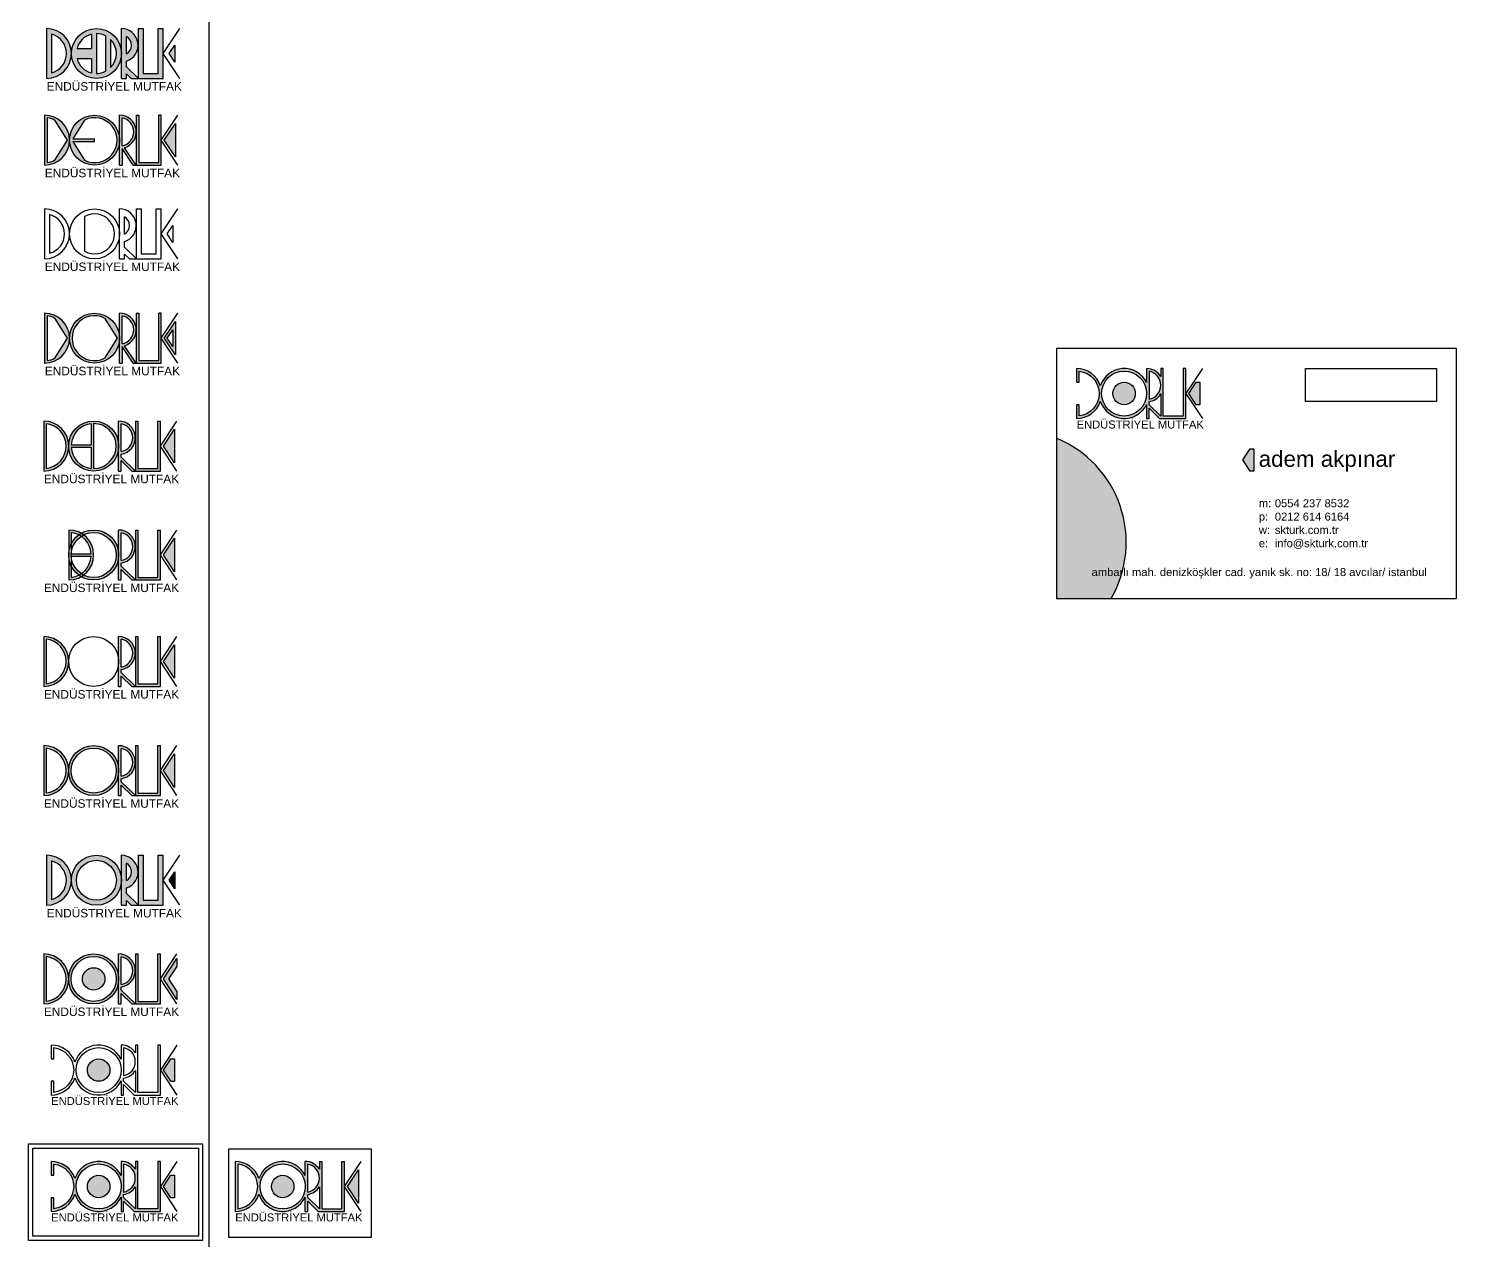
# Model space of a CAD drawing. Header units: millimetres. Extents: x 77277 to 95019, y -59792 to -54320.
# Drawn here: x 87397 to 90254, y -58609 to -56184 of the extents above; entities that cross this region are included whole.
import ezdxf

# ---------------------------------------------------------------- set-up
doc = ezdxf.new("R2010")
doc.units = ezdxf.units.MM
doc.header["$LTSCALE"] = 5
doc.styles.get("Standard").update_dxf_attribs({"font": 'arial.ttf'})
picture_1 = doc.add_image_def('image1.jpg', size_in_pixel=(198, 50))

# ---------------------------------------------------------------- blocks, each defined once
blk = doc.blocks.new('A$C09283B35')
at = {"ltscale": 5}
h = blk.add_hatch(color=256, dxfattribs=at)
h.dxf.hatch_style = 1
h.paths.add_polyline_path([(50, 135), (50, 35, 1)])
h.paths.add_polyline_path([(60, 46.2), (60, 123.7, -0.774597)], flags=16)
h.paths.add_polyline_path([(100, 85, 1), (200, 85, 1)])
h.paths.add_polyline_path([(111.3, 95, -0.272842), (140, 123.7), (140, 95)], flags=16)
h.paths.add_polyline_path([(140, 75), (140, 46.2, -0.272842), (111.3, 75)], flags=16)
h.paths.add_polyline_path([(150, 125, -0.12069), (168.5, 120.4), (168.5, 49.5, -0.12069), (150, 45)], flags=16)
h.paths.add_polyline_path([(178.5, 113, -0.410014), (178.5, 56.9)], flags=16)
h.paths.add_polyline_path([(200, 135), (200, 35), (210, 35), (210, 44.5), (219.7, 35), (233.3, 35), (233.3, 35.6), (210, 58.5), (210, 69.8, 0.858182)])
h.paths.add_polyline_path([(210, 84.3), (210, 119, -0.57735)], flags=16)
h.paths.add_polyline_path([(283.3, 35), (283.3, 135), (273.3, 135), (273.3, 45), (243.3, 45), (243.3, 135), (233.3, 135), (233.3, 35.6), (234, 35)])
h.paths.add_polyline_path([(306.7, 101.9), (295.4, 85), (306.7, 68)])
for p, q in [((50, 135), (50, 35)), ((60, 123.7), (60, 46.2)), ((140, 123.7), (140, 95)), ((150, 125), (150, 45)), ((168.5, 120.4), (168.5, 49.5)), ((200, 35), (200, 135)), ((210, 84.3), (210, 119)), ((233.3, 135), (233.3, 35)), ((233.3, 135), (243.3, 135)), ((243.3, 135), (243.3, 45)), ((273.3, 45), (273.3, 135)), ((273.3, 135), (283.3, 135)), ((283.3, 35), (283.3, 135)), ((283.3, 85), (316.7, 135)), ((111.3, 95), (140, 95)), ((178.5, 113), (178.5, 56.9)), ((295.4, 85), (306.7, 101.9)), ((306.7, 101.9), (306.7, 68)), ((111.3, 75), (140, 75)), ((140, 75), (140, 46.2)), ((210, 58.5), (210, 69.8)), ((210, 58.5), (234, 35)), ((316.7, 35), (283.3, 85)), ((306.7, 68), (295.4, 85)), ((200, 35), (210, 35)), ((210, 35), (210, 44.5)), ((210, 44.5), (219.7, 35)), ((219.7, 35), (234, 35)), ((233.3, 35), (283.3, 35)), ((243.3, 45), (273.3, 45))]:
    blk.add_line(p, q, dxfattribs=at)
blk.add_circle((150, 85), 50, dxfattribs=at)
for centre, radius, start, end in [((50, 85), 50, 270, 90), ((50, 85), 40, 284.4775, 75.5225), ((150, 85), 40, 104.4775, 165.5225), ((150, 85), 40, 62.473, 90), ((200, 101.6), 33.3, 287.4576, 90), ((200, 101.6), 20, 300, 60), ((150, 85), 40, 315.4114, 44.5886), ((150, 85), 40, 194.4775, 255.5225), ((150, 85), 40, 270, 297.527)]:
    blk.add_arc(centre, radius, start, end, dxfattribs=at)
at = {"ltscale": 5, "insert": (50.5, 27.7), "char_height": 17, "attachment_point": 1}
blk.add_mtext_dynamic_manual_height_columns('ENDÜSTRİYEL MUTFAK', width=639.544, gutter_width=12.5, heights=[0], dxfattribs=at)
blk = doc.blocks.new('A$C2FBB44C6')
at = {"ltscale": 5}
h = blk.add_hatch(color=256, dxfattribs=at)
h.dxf.hatch_style = 1
h.paths.add_polyline_path([(195, 50.8), (216.2, 30.1), (224, 30.1), (268.3, 30.1), (268.3, 130.1), (263.3, 130.1), (263.3, 35.1), (223.3, 35.1), (223.3, 130.1), (218.3, 130.1), (218.3, 114.3, 0.259603), (190, 130.1), (190, 101.9, 0.674275), (97.5, 95.7, 0.32398), (50, 130.1), (50, 102.6), (55, 102.6), (55, 124.8, -0.894427), (55, 35.3), (55, 57.6), (50, 57.6), (50, 30.1, 0.32398), (97.5, 64.5, 0.674275), (190, 58.3), (190, 30.1), (195, 30.1)])
h.paths.add_polyline_path([(195, 57.8), (195, 63.8, 0.219794), (218.3, 79.2), (218.3, 35)], flags=16)
h.paths.add_polyline_path([(100, 80.1, -1), (190, 80.1, -1)], flags=16)
h.paths.add_polyline_path([(195, 124.6, -0.83666), (195, 68.8)], flags=16)
h.paths.add_polyline_path([(122.5, 80.1, -1), (167.5, 80.1, -1)], flags=0)
h = blk.add_hatch(color=1, dxfattribs=at)
h.dxf.hatch_style = 1
h.paths.add_polyline_path([(167.5, 80.1, 1), (122.5, 80.1, 1)])
h = blk.add_hatch(color=1, dxfattribs=at)
h.dxf.hatch_style = 1
h.paths.add_polyline_path([(296.7, 102.6), (289.3, 102.6), (274.3, 80.1), (289.3, 57.6), (296.7, 57.6)])
for points in [[(218.3, 30.1), (268.3, 30.1), (268.3, 130.1), (263.3, 130.1), (263.3, 35.1), (223.3, 35.1), (223.3, 130.1), (218.3, 130.1), (218.3, 114.3, 0.259603), (190, 130.1), (190, 101.9, 0.674275), (97.5, 95.7, 0.32398), (50, 130.1), (50, 102.6), (55, 102.6), (55, 124.8, -0.894427), (55, 35.3), (55, 57.6), (50, 57.6), (50, 30.1, 0.32398), (97.5, 64.5, 0.674275), (190, 58.3), (190, 30.1), (195, 30.1), (195, 50.8), (216.2, 30.1), (224, 30.1)], [(195, 68.8, 0.83666), (195, 124.6), (195, 68.8)]]:
    blk.add_lwpolyline(points, format="xyb", dxfattribs=at)
blk.add_lwpolyline([(301.7, 130.1), (268.3, 80.1), (301.7, 30.1)], dxfattribs=at)
at = {"color": 1, "ltscale": 5}
blk.add_lwpolyline([(274.3, 80.1), (289.3, 102.6), (296.7, 102.6), (296.7, 57.6), (289.3, 57.6)], close=True, dxfattribs=at)
at = {"ltscale": 5}
blk.add_lwpolyline([(195, 57.8), (195, 63.8, 0.219794), (218.3, 79.2), (218.3, 35)], format="xyb", close=True, dxfattribs=at)
blk.add_circle((145, 80.1), 45, dxfattribs=at)
at = {"color": 1, "ltscale": 5}
blk.add_circle((145, 80.1), 22.5, dxfattribs=at)
at = {"ltscale": 5, "insert": (50, 26.1), "char_height": 16, "attachment_point": 1}
blk.add_mtext_dynamic_manual_height_columns('ENDÜSTRİYEL MUTFAK', width=639.544, gutter_width=12.5, heights=[0], dxfattribs=at)

msp = doc.modelspace()

# ---------------------------------------------------------------- hatches: boundary and pattern name
at = {"ltscale": 5}
h = msp.add_hatch(color=256, dxfattribs=at)
h.dxf.hatch_style = 1
h.paths.add_polyline_path([(87579.3, -56357.3), (87579.3, -56457.3), (87584.3, -56457.3), (87584.3, -56423.8), (87606.6, -56457.3), (87612.6, -56457.3), (87589.3, -56422.4, 0.857195)])
h.paths.add_polyline_path([(87584.3, -56418.5), (87584.3, -56362.8, -0.83666)], flags=16)
h.paths.add_polyline_path([(87617.6, -56357.3), (87612.6, -56357.3), (87612.6, -56457.3), (87662.6, -56457.3), (87662.6, -56357.3), (87657.6, -56357.3), (87657.6, -56452.3), (87617.6, -56452.3)])
h.paths.add_polyline_path([(87479.3, -56407.3, 1), (87579.3, -56407.3, 1)])
h.paths.add_polyline_path([(87509.3, -56367, -1.612452), (87509.3, -56447.6), (87485.8, -56409.8), (87529.3, -56409.8), (87529.3, -56404.8), (87485.8, -56404.8)], flags=16)
h.paths.add_polyline_path([(87429.3, -56357.3), (87429.3, -56457.3, 1)])
h.paths.add_polyline_path([(87474.3, -56407.3), (87449.3, -56447.6, -0.087526), (87434.3, -56452), (87434.3, -56362.6, -0.087526), (87449.3, -56367)], flags=16)
h = msp.add_hatch(color=1, dxfattribs=at)
h.dxf.hatch_style = 1
h.paths.add_polyline_path([(87690.9, -56373.8), (87668.6, -56407.3), (87690.9, -56440.8)])
h = msp.add_hatch(color=256, dxfattribs=at)
h.dxf.hatch_style = 1
h.paths.add_polyline_path([(87429.3, -56753.5), (87429.3, -56853.5, 1)])
h.paths.add_polyline_path([(87449.3, -56843.8, -0.087526), (87434.3, -56848.2), (87434.3, -56758.8, -0.087526), (87449.3, -56763.2), (87474.3, -56803.5)], flags=16)
h.paths.add_polyline_path([(87579.3, -56803.5, 1), (87479.3, -56803.5, 1)])
h.paths.add_polyline_path([(87549.3, -56843.8, -1.612452), (87549.3, -56763.2), (87574.3, -56803.5)], flags=16)
h.paths.add_polyline_path([(87579.3, -56753.5), (87579.3, -56853.5), (87584.3, -56853.5), (87584.3, -56820), (87606.6, -56853.5), (87612.6, -56853.5), (87589.3, -56818.6, 0.857195)])
h.paths.add_polyline_path([(87584.3, -56814.7), (87584.3, -56758.9, -0.83666)], flags=16)
h.paths.add_polyline_path([(87617.6, -56753.5), (87612.6, -56753.5), (87612.6, -56853.5), (87662.6, -56853.5), (87662.6, -56753.5), (87657.6, -56753.5), (87657.6, -56848.5), (87617.6, -56848.5)])
h = msp.add_hatch(color=1, dxfattribs=at)
h.dxf.hatch_style = 1
h.paths.add_polyline_path([(87690.9, -56770), (87668.6, -56803.5), (87690.9, -56837)])
h.paths.add_polyline_path([(87685.9, -56820.5), (87674.6, -56803.5), (87685.9, -56786.5)], flags=16)
h = msp.add_hatch(color=256, dxfattribs=at)
h.dxf.hatch_style = 1
h.paths.add_polyline_path([(87427.5, -56969.4), (87427.5, -57069.4, 1)])
h.paths.add_polyline_path([(87432.5, -57064.1), (87432.5, -56974.7, -0.894427)], flags=16)
h.paths.add_polyline_path([(87577.5, -57019.4, 1), (87477.5, -57019.4, 1)])
h.paths.add_polyline_path([(87482.6, -57021.9), (87522.5, -57021.9), (87522.5, -57064.1, -0.366126)], flags=16)
h.paths.add_polyline_path([(87482.6, -57016.9, -0.366126), (87522.5, -56974.7), (87522.5, -57016.9)], flags=16)
h.paths.add_polyline_path([(87527.5, -56974.4, -1), (87527.5, -57064.4)], flags=16)
h.paths.add_polyline_path([(87582.5, -57035.7, 0.927414), (87577.5, -56969.4), (87577.5, -57069.4), (87582.5, -57069.4), (87582.5, -57048.6), (87603.7, -57069.4), (87610.9, -57069.4), (87582.5, -57041.6)])
h.paths.add_polyline_path([(87582.5, -57030.6), (87582.5, -56974.8, -0.83666)], flags=16)
h.paths.add_polyline_path([(87610.9, -57069.4), (87611.5, -57069.4), (87660.9, -57069.4), (87660.9, -56969.4), (87655.9, -56969.4), (87655.9, -57064.4), (87615.9, -57064.4), (87615.9, -56969.4), (87610.9, -56969.4)])
h = msp.add_hatch(color=1, dxfattribs=at)
h.dxf.hatch_style = 1
h.paths.add_polyline_path([(87689.2, -56985.9), (87666.9, -57019.4), (87689.2, -57052.9)])
h = msp.add_hatch(color=1, dxfattribs=at)
h.dxf.hatch_style = 1
h.paths.add_polyline_path([(89454, -57324.3), (89563.3, -57324.3, 0.453474), (89454, -57003.9)])
h = msp.add_hatch(color=1, dxfattribs=at)
h.dxf.hatch_style = 1
h.paths.add_polyline_path([(89848.9, -57024.7), (89841.6, -57024.7), (89826.6, -57047.2), (89841.6, -57069.7), (89848.9, -57069.7)])
h = msp.add_hatch(color=256, dxfattribs=at)
h.dxf.hatch_style = 1
h.paths.add_polyline_path([(87477.5, -57187.4), (87477.5, -57287.4, 1)], flags=17)
h.paths.add_polyline_path([(87482.5, -57234.9), (87482.5, -57192.6, -0.366126), (87522.5, -57234.9)], flags=16)
h.paths.add_polyline_path([(87482.5, -57239.9), (87522.5, -57239.9, -0.366126), (87482.5, -57282.1)], flags=16)
h.paths.add_polyline_path([(87477.5, -57237.4, 1), (87577.5, -57237.4, 1)])
h.paths.add_polyline_path([(87572.5, -57237.4, -1), (87482.5, -57237.4, -1)], flags=16)
h.paths.add_polyline_path([(87577.5, -57287.4), (87582.5, -57287.4), (87582.5, -57266.6), (87603.7, -57287.4), (87610.9, -57287.4), (87582.5, -57259.6), (87582.5, -57253.7, 0.927414), (87577.5, -57187.4)])
h.paths.add_polyline_path([(87582.5, -57248.6), (87582.5, -57192.8, -0.83666)], flags=16)
h.paths.add_polyline_path([(87610.9, -57287.4), (87611.5, -57287.4), (87660.9, -57287.4), (87660.9, -57187.4), (87655.9, -57187.4), (87655.9, -57282.4), (87615.9, -57282.4), (87615.9, -57187.4), (87610.9, -57187.4)])
h = msp.add_hatch(color=1, dxfattribs=at)
h.dxf.hatch_style = 1
h.paths.add_polyline_path([(87689.2, -57203.9), (87666.9, -57237.4), (87689.2, -57270.8)])
h = msp.add_hatch(color=256, dxfattribs=at)
h.dxf.hatch_style = 1
h.paths.add_polyline_path([(87427.5, -57400.5), (87427.5, -57500.5, 1)])
h.paths.add_polyline_path([(87432.5, -57495.2), (87432.5, -57405.8, -0.894427)], flags=16)
h.paths.add_polyline_path([(87577.5, -57400.5), (87577.5, -57500.5), (87582.5, -57500.5), (87582.5, -57479.7), (87603.7, -57500.5), (87610.9, -57500.5), (87582.5, -57472.7), (87582.5, -57466.8, 0.927414)])
h.paths.add_polyline_path([(87582.5, -57461.7), (87582.5, -57406, -0.83666)], flags=16)
h.paths.add_polyline_path([(87615.9, -57400.5), (87610.9, -57400.5), (87610.9, -57500.5), (87611.5, -57500.5), (87660.9, -57500.5), (87660.9, -57400.5), (87655.9, -57400.5), (87655.9, -57495.5), (87615.9, -57495.5)])
h = msp.add_hatch(color=1, dxfattribs=at)
h.dxf.hatch_style = 1
h.paths.add_polyline_path([(87689.2, -57417), (87666.9, -57450.5), (87689.2, -57484)])
h = msp.add_hatch(color=256, dxfattribs=at)
h.dxf.hatch_style = 1
h.paths.add_polyline_path([(87427.5, -57618.9), (87427.5, -57718.9, 1)])
h.paths.add_polyline_path([(87432.5, -57713.7), (87432.5, -57624.2, -0.894427)], flags=16)
h.paths.add_polyline_path([(87577.5, -57618.9), (87577.5, -57718.9), (87582.5, -57718.9), (87582.5, -57698.2), (87603.7, -57718.9), (87610.9, -57718.9), (87582.5, -57691.2), (87582.5, -57685.2, 0.927414)])
h.paths.add_polyline_path([(87582.5, -57680.2), (87582.5, -57624.4, -0.83666)], flags=16)
h.paths.add_polyline_path([(87615.9, -57618.9), (87610.9, -57618.9), (87610.9, -57718.9), (87611.5, -57718.9), (87660.9, -57718.9), (87660.9, -57618.9), (87655.9, -57618.9), (87655.9, -57713.9), (87615.9, -57713.9)])
h = msp.add_hatch(color=256, dxfattribs=at)
h.dxf.hatch_style = 1
h.paths.add_polyline_path([(87577.5, -57668.9, 1), (87477.5, -57668.9, 1)])
h.paths.add_polyline_path([(87482.5, -57668.9, -1), (87572.5, -57668.9, -1)], flags=16)
h = msp.add_hatch(color=1, dxfattribs=at)
h.dxf.hatch_style = 1
h.paths.add_polyline_path([(87689.2, -57635.5), (87666.9, -57668.9), (87689.2, -57702.4)])
h = msp.add_hatch(color=256, dxfattribs=at)
h.dxf.hatch_style = 1
h.paths.add_polyline_path([(87433, -57838.3), (87433, -57938.3, 1)])
h.paths.add_polyline_path([(87443, -57927.1), (87443, -57849.6, -0.774597)], flags=16)
h.paths.add_polyline_path([(87483, -57888.3, 1), (87583, -57888.3, 1)])
h.paths.add_polyline_path([(87573, -57888.3, -1), (87493, -57888.3, -1)], flags=16)
h.paths.add_polyline_path([(87583, -57838.3), (87583, -57938.3), (87593, -57938.3), (87593, -57928.8), (87602.7, -57938.3), (87616.3, -57938.3), (87616.3, -57937.7), (87593, -57914.8), (87593, -57903.5, 0.858182)])
h.paths.add_polyline_path([(87593, -57889), (87593, -57854.3, -0.57735)], flags=16)
h.paths.add_polyline_path([(87616.3, -57937.7), (87617, -57938.3), (87666.3, -57938.3), (87666.3, -57838.3), (87656.3, -57838.3), (87656.3, -57928.3), (87626.3, -57928.3), (87626.3, -57838.3), (87616.3, -57838.3)])
h = msp.add_hatch(color=1, dxfattribs=at)
h.dxf.hatch_style = 1
h.paths.add_polyline_path([(87689.7, -57871.4), (87678.3, -57888.3), (87689.7, -57905.3)])
h = msp.add_hatch(color=256, dxfattribs=at)
h.dxf.hatch_style = 1
h.paths.add_polyline_path([(87427.5, -58035.8), (87427.5, -58135.8, 1)])
h.paths.add_polyline_path([(87432.5, -58130.5), (87432.5, -58041, -0.894427)], flags=16)
h.paths.add_polyline_path([(87577.5, -58035.8), (87577.5, -58135.8), (87582.5, -58135.8), (87582.5, -58115), (87603.7, -58135.8), (87610.9, -58135.8), (87582.5, -58108), (87582.5, -58102, 0.927414)])
h.paths.add_polyline_path([(87582.5, -58097), (87582.5, -58041.2, -0.83666)], flags=16)
h.paths.add_polyline_path([(87610.9, -58135.8), (87611.5, -58135.8), (87660.9, -58135.8), (87660.9, -58035.8), (87655.9, -58035.8), (87655.9, -58130.8), (87615.9, -58130.8), (87615.9, -58035.8), (87610.9, -58035.8)])
h = msp.add_hatch(color=256, dxfattribs=at)
h.dxf.hatch_style = 1
h.paths.add_polyline_path([(87577.5, -58085.8, 1), (87477.5, -58085.8, 1)])
h.paths.add_polyline_path([(87482.5, -58085.8, -1), (87572.5, -58085.8, -1)], flags=16)
h = msp.add_hatch(color=1, dxfattribs=at)
h.dxf.hatch_style = 1
h.paths.add_polyline_path([(87677.9, -58085.8), (87694.2, -58061.3), (87694.2, -58044.8), (87666.9, -58085.8), (87694.2, -58126.7), (87694.2, -58110.2)])
h = msp.add_hatch(color=1, dxfattribs=at)
h.dxf.hatch_style = 1
h.paths.add_polyline_path([(87550, -58085.8, 1), (87505, -58085.8, 1)])
h = msp.add_hatch(color=1, dxfattribs=at)
h.dxf.hatch_style = 1
h.paths.add_polyline_path([(87560, -58268.1, 1), (87515, -58268.1, 1)])
h = msp.add_hatch(color=1, dxfattribs=at)
h.dxf.hatch_style = 1
h.paths.add_polyline_path([(87689.2, -58245.6), (87681.9, -58245.6), (87666.9, -58268.1), (87681.9, -58290.6), (87689.2, -58290.6)])
h = msp.add_hatch(color=256, dxfattribs=at)
h.dxf.hatch_style = 1
h.paths.add_polyline_path([(87660.9, -58551), (87660.9, -58451), (87655.9, -58451), (87655.9, -58546), (87615.9, -58546), (87615.9, -58451), (87610.9, -58451), (87610.9, -58466.7, 0.259603), (87582.5, -58451), (87582.5, -58479.2, 0.674275), (87490, -58485.3, 0.32398), (87442.5, -58451), (87442.5, -58478.5), (87447.5, -58478.5), (87447.5, -58456.2, -0.894427), (87447.5, -58545.7), (87447.5, -58523.5), (87442.5, -58523.5), (87442.5, -58551, 0.32398), (87490, -58516.6, 0.674275), (87582.5, -58522.8), (87582.5, -58551), (87587.5, -58551), (87587.5, -58530.2), (87608.7, -58551), (87616.5, -58551)])
h.paths.add_polyline_path([(87587.5, -58523.2), (87587.5, -58517.2, 0.219794), (87610.9, -58501.9), (87610.9, -58546.1)], flags=16)
h.paths.add_polyline_path([(87492.5, -58501, -1), (87582.5, -58501, -1)], flags=16)
h.paths.add_polyline_path([(87587.5, -58456.4, -0.83666), (87587.5, -58512.2)], flags=16)
h.paths.add_polyline_path([(87515, -58501, -1), (87560, -58501, -1)], flags=0)
h = msp.add_hatch(color=256, dxfattribs=at)
h.dxf.hatch_style = 1
h.paths.add_polyline_path([(87950.7, -58522.8), (87950.7, -58551), (87955.7, -58551), (87955.7, -58530.2), (87976.9, -58551), (87984.7, -58551), (88029.1, -58551), (88029.1, -58451), (88024.1, -58451), (88024.1, -58546), (87984.1, -58546), (87984.1, -58451), (87979.1, -58451), (87979.1, -58466.7, 0.259603), (87950.7, -58451), (87950.7, -58479.2, 0.674275), (87858.2, -58485.3, 0.32398), (87810.7, -58451), (87810.7, -58551, 0.32398), (87858.2, -58516.6, 0.674275)])
h.paths.add_polyline_path([(87955.7, -58517.2, 0.219794), (87979.1, -58501.9), (87979.1, -58546.1), (87955.7, -58523.2)], flags=16)
h.paths.add_polyline_path([(87860.7, -58501, -1), (87950.7, -58501, -1)], flags=16)
h.paths.add_polyline_path([(87955.7, -58512.2), (87955.7, -58456.4, -0.83666)], flags=16)
h.paths.add_polyline_path([(87883.2, -58501, -1), (87928.2, -58501, -1)], flags=0)
h.paths.add_polyline_path([(87815.7, -58545.7), (87815.7, -58456.2, -0.894427)], flags=16)
h = msp.add_hatch(color=1, dxfattribs=at)
h.dxf.hatch_style = 1
h.paths.add_polyline_path([(88057.4, -58467.5), (88035.1, -58501), (88057.4, -58534.4)])
h = msp.add_hatch(color=1, dxfattribs=at)
h.dxf.hatch_style = 1
h.paths.add_polyline_path([(87560, -58501, 1), (87515, -58501, 1)])
h = msp.add_hatch(color=1, dxfattribs=at)
h.dxf.hatch_style = 1
h.paths.add_polyline_path([(87689.2, -58478.5), (87681.9, -58478.5), (87666.9, -58501), (87681.9, -58523.5), (87689.2, -58523.5)])
h = msp.add_hatch(color=1, dxfattribs=at)
h.dxf.hatch_style = 1
h.paths.add_polyline_path([(87928.2, -58501, 1), (87883.2, -58501, 1)])

# ---------------------------------------------------------------- linework, layer by layer
for p, q in [((87429.3, -56357.3), (87429.3, -56457.3)), ((87434.3, -56362.6), (87434.3, -56452)), ((87579.3, -56457.3), (87579.3, -56357.3)), ((87584.3, -56418.5), (87584.3, -56362.8)), ((87612.6, -56357.3), (87612.6, -56457.3)), ((87612.6, -56357.3), (87617.6, -56357.3)), ((87617.6, -56357.3), (87617.6, -56452.3)), ((87657.6, -56452.3), (87657.6, -56357.3)), ((87662.6, -56357.3), (87657.6, -56357.3)), ((87662.6, -56457.3), (87662.6, -56357.3)), ((87662.6, -56407.3), (87695.9, -56357.3)), ((87449.3, -56367), (87474.3, -56407.3)), ((87509.3, -56367), (87485.8, -56404.8)), ((87668.6, -56407.3), (87690.9, -56373.8)), ((87690.9, -56373.8), (87690.9, -56440.8)), ((87474.3, -56407.3), (87449.3, -56447.6)), ((87485.8, -56404.8), (87529.3, -56404.8)), ((87485.8, -56409.8), (87509.3, -56447.6)), ((87485.8, -56409.8), (87529.3, -56409.8)), ((87529.3, -56409.8), (87529.3, -56404.8)), ((87695.9, -56457.3), (87662.6, -56407.3)), ((87690.9, -56440.8), (87668.6, -56407.3)), ((87606.6, -56457.3), (87584.3, -56423.8)), ((87584.3, -56423.8), (87584.3, -56457.3)), ((87612.6, -56457.3), (87589.3, -56422.4)), ((87434.3, -56457.1), (87434.3, -56457.3)), ((87579.3, -56457.3), (87584.3, -56457.3)), ((87606.6, -56457.3), (87662.6, -56457.3)), ((87617.6, -56452.3), (87657.6, -56452.3)), ((87429.3, -56544.9), (87429.3, -56644.9)), ((87439.3, -56556.2), (87439.3, -56633.6)), ((87509.3, -56560.3), (87509.3, -56629.5)), ((87579.3, -56644.9), (87579.3, -56544.9)), ((87589.3, -56595.6), (87589.3, -56560.9)), ((87612.6, -56544.9), (87612.6, -56644.9)), ((87612.6, -56544.9), (87622.6, -56544.9)), ((87622.6, -56544.9), (87622.6, -56634.9)), ((87652.6, -56634.9), (87652.6, -56544.9)), ((87652.6, -56544.9), (87662.6, -56544.9)), ((87662.6, -56644.9), (87662.6, -56544.9)), ((87662.6, -56594.9), (87695.9, -56544.9)), ((87674.6, -56594.9), (87685.9, -56577.9)), ((87685.9, -56577.9), (87685.9, -56611.9)), ((87589.3, -56621.4), (87589.3, -56610)), ((87695.9, -56644.9), (87662.6, -56594.9)), ((87685.9, -56611.9), (87674.6, -56594.9)), ((87579.3, -56644.9), (87589.3, -56644.9)), ((87589.3, -56621.4), (87613.3, -56644.9)), ((87589.3, -56644.9), (87589.3, -56635.4)), ((87589.3, -56635.4), (87599, -56644.9)), ((87599, -56644.9), (87613.3, -56644.9)), ((87612.6, -56644.9), (87662.6, -56644.9)), ((87622.6, -56634.9), (87652.6, -56634.9)), ((87429.3, -56753.5), (87429.3, -56853.5)), ((87434.3, -56758.8), (87434.3, -56848.2)), ((87579.3, -56853.5), (87579.3, -56753.5)), ((87584.3, -56814.7), (87584.3, -56758.9)), ((87612.6, -56753.5), (87612.6, -56853.5)), ((87612.6, -56753.5), (87617.6, -56753.5)), ((87617.6, -56753.5), (87617.6, -56848.5)), ((87657.6, -56848.5), (87657.6, -56753.5)), ((87662.6, -56753.5), (87657.6, -56753.5)), ((87662.6, -56853.5), (87662.6, -56753.5)), ((87662.6, -56803.5), (87695.9, -56753.5)), ((87449.3, -56763.2), (87474.3, -56803.5)), ((87549.3, -56763.2), (87574.3, -56803.5)), ((87474.3, -56803.5), (87449.3, -56843.8)), ((87574.3, -56803.5), (87549.3, -56843.8)), ((87612.6, -56853.5), (87589.3, -56818.6)), ((87695.9, -56853.5), (87662.6, -56803.5)), ((87606.6, -56853.5), (87584.3, -56820)), ((87584.3, -56820), (87584.3, -56853.5)), ((87434.3, -56853.2), (87434.3, -56853.5)), ((87579.3, -56853.5), (87584.3, -56853.5)), ((87606.6, -56853.5), (87662.6, -56853.5)), ((87617.6, -56848.5), (87657.6, -56848.5)), ((87427.5, -56969.4), (87427.5, -57069.4)), ((87432.5, -56974.7), (87432.5, -57064.1)), ((87522.5, -56974.7), (87522.5, -57016.9)), ((87527.5, -56974.4), (87527.5, -57064.4)), ((87577.5, -57069.4), (87577.5, -56969.4)), ((87582.5, -57030.6), (87582.5, -56974.8)), ((87610.9, -56969.4), (87610.9, -57069.4)), ((87610.9, -56969.4), (87615.9, -56969.4)), ((87615.9, -56969.4), (87615.9, -57064.4)), ((87655.9, -56969.4), (87660.9, -56969.4)), ((87655.9, -57064.4), (87655.9, -56969.4)), ((87660.9, -57069.4), (87660.9, -56969.4)), ((87660.9, -57019.4), (87694.2, -56969.4)), ((87482.5, -57016.9), (87522.5, -57016.9)), ((87694.2, -57069.4), (87660.9, -57019.4)), ((87482.5, -57021.9), (87522.5, -57021.9)), ((87522.5, -57021.9), (87522.5, -57064.1)), ((87582.5, -57041.6), (87582.5, -57035.7)), ((87582.5, -57041.6), (87610.9, -57069.4)), ((87577.5, -57069.4), (87582.5, -57069.4)), ((87582.5, -57069.4), (87582.5, -57048.6)), ((87582.5, -57048.6), (87603.7, -57069.4)), ((87603.7, -57069.4), (87611.5, -57069.4)), ((87610.9, -57069.4), (87660.9, -57069.4)), ((87615.9, -57064.4), (87655.9, -57064.4)), ((87477.5, -57187.4), (87477.5, -57287.4)), ((87577.5, -57287.4), (87577.5, -57187.4)), ((87610.9, -57187.4), (87610.9, -57287.4)), ((87610.9, -57187.4), (87615.9, -57187.4)), ((87615.9, -57187.4), (87615.9, -57282.4)), ((87655.9, -57282.4), (87655.9, -57187.4)), ((87655.9, -57187.4), (87660.9, -57187.4)), ((87660.9, -57287.4), (87660.9, -57187.4)), ((87660.9, -57237.4), (87694.2, -57187.4)), ((87482.5, -57192.6), (87482.5, -57234.9)), ((87582.5, -57248.6), (87582.5, -57192.8)), ((87482.5, -57234.9), (87522.5, -57234.9)), ((87482.5, -57239.9), (87522.5, -57239.9)), ((87482.5, -57239.9), (87482.5, -57282.1)), ((87694.2, -57287.4), (87660.9, -57237.4)), ((87582.5, -57259.6), (87582.5, -57253.7)), ((87582.5, -57259.6), (87610.9, -57287.4)), ((87582.5, -57287.4), (87582.5, -57266.6)), ((87582.5, -57266.6), (87603.7, -57287.4)), ((87577.5, -57287.4), (87582.5, -57287.4)), ((87603.7, -57287.4), (87611.5, -57287.4)), ((87610.9, -57287.4), (87660.9, -57287.4)), ((87615.9, -57282.4), (87655.9, -57282.4)), ((87427.5, -57400.5), (87427.5, -57500.5)), ((87432.5, -57405.8), (87432.5, -57495.2)), ((87577.5, -57500.5), (87577.5, -57400.5)), ((87582.5, -57461.7), (87582.5, -57406)), ((87610.9, -57400.5), (87610.9, -57500.5)), ((87610.9, -57400.5), (87615.9, -57400.5)), ((87615.9, -57400.5), (87615.9, -57495.5)), ((87655.9, -57495.5), (87655.9, -57400.5)), ((87655.9, -57400.5), (87660.9, -57400.5)), ((87660.9, -57500.5), (87660.9, -57400.5)), ((87660.9, -57450.5), (87694.2, -57400.5)), ((87582.5, -57472.7), (87582.5, -57466.8)), ((87582.5, -57472.7), (87610.9, -57500.5)), ((87694.2, -57500.5), (87660.9, -57450.5)), ((87577.5, -57500.5), (87582.5, -57500.5)), ((87582.5, -57500.5), (87582.5, -57479.7)), ((87582.5, -57479.7), (87603.7, -57500.5)), ((87603.7, -57500.5), (87611.5, -57500.5)), ((87610.9, -57500.5), (87660.9, -57500.5)), ((87615.9, -57495.5), (87655.9, -57495.5)), ((87427.5, -57618.9), (87427.5, -57718.9)), ((87577.5, -57718.9), (87577.5, -57618.9)), ((87610.9, -57618.9), (87610.9, -57718.9)), ((87610.9, -57618.9), (87615.9, -57618.9)), ((87615.9, -57618.9), (87615.9, -57713.9)), ((87655.9, -57713.9), (87655.9, -57618.9)), ((87655.9, -57618.9), (87660.9, -57618.9)), ((87660.9, -57718.9), (87660.9, -57618.9)), ((87660.9, -57668.9), (87694.2, -57618.9)), ((87432.5, -57624.2), (87432.5, -57713.7)), ((87582.5, -57680.2), (87582.5, -57624.4)), ((87694.2, -57718.9), (87660.9, -57668.9)), ((87582.5, -57691.2), (87582.5, -57685.2)), ((87582.5, -57691.2), (87610.9, -57718.9)), ((87582.5, -57718.9), (87582.5, -57698.2)), ((87582.5, -57698.2), (87603.7, -57718.9)), ((87577.5, -57718.9), (87582.5, -57718.9)), ((87603.7, -57718.9), (87611.5, -57718.9)), ((87610.9, -57718.9), (87660.9, -57718.9)), ((87615.9, -57713.9), (87655.9, -57713.9)), ((87433, -57838.3), (87433, -57938.3)), ((87583, -57938.3), (87583, -57838.3)), ((87616.3, -57838.3), (87616.3, -57938.3)), ((87616.3, -57838.3), (87626.3, -57838.3)), ((87626.3, -57838.3), (87626.3, -57928.3)), ((87656.3, -57928.3), (87656.3, -57838.3)), ((87656.3, -57838.3), (87666.3, -57838.3)), ((87666.3, -57938.3), (87666.3, -57838.3)), ((87666.3, -57888.3), (87699.7, -57838.3)), ((87443, -57849.6), (87443, -57927.1)), ((87593, -57889), (87593, -57854.3)), ((87593, -57914.8), (87593, -57903.5)), ((87699.7, -57938.3), (87666.3, -57888.3)), ((87593, -57914.8), (87617, -57938.3)), ((87593, -57938.3), (87593, -57928.8)), ((87593, -57928.8), (87602.7, -57938.3)), ((87626.3, -57928.3), (87656.3, -57928.3)), ((87583, -57938.3), (87593, -57938.3)), ((87602.7, -57938.3), (87617, -57938.3)), ((87616.3, -57938.3), (87666.3, -57938.3)), ((87427.5, -58035.8), (87427.5, -58135.8)), ((87432.5, -58041), (87432.5, -58130.5)), ((87577.5, -58135.8), (87577.5, -58035.8)), ((87582.5, -58097), (87582.5, -58041.2)), ((87610.9, -58035.8), (87610.9, -58135.8)), ((87610.9, -58035.8), (87615.9, -58035.8)), ((87615.9, -58035.8), (87615.9, -58130.8)), ((87655.9, -58130.8), (87655.9, -58035.8)), ((87655.9, -58035.8), (87660.9, -58035.8)), ((87660.9, -58135.8), (87660.9, -58035.8)), ((87660.9, -58085.8), (87694.2, -58035.8)), ((87582.5, -58108), (87582.5, -58102)), ((87694.2, -58135.8), (87660.9, -58085.8)), ((87582.5, -58108), (87610.9, -58135.8)), ((87582.5, -58135.8), (87582.5, -58115)), ((87582.5, -58115), (87603.7, -58135.8)), ((87615.9, -58130.8), (87655.9, -58130.8)), ((87577.5, -58135.8), (87582.5, -58135.8)), ((87603.7, -58135.8), (87611.5, -58135.8)), ((87610.9, -58135.8), (87660.9, -58135.8)), ((87810.7, -58451), (87810.7, -58551)), ((87815.7, -58456.2), (87815.7, -58545.7)), ((87950.7, -58479.2), (87950.7, -58451)), ((87955.7, -58512.2), (87955.7, -58456.4)), ((87979.1, -58451), (87979.1, -58466.7)), ((87979.1, -58451), (87984.1, -58451)), ((87984.1, -58451), (87984.1, -58546)), ((88024.1, -58546), (88024.1, -58451)), ((88024.1, -58451), (88029.1, -58451)), ((88029.1, -58551), (88029.1, -58451)), ((88029.1, -58501), (88062.4, -58451)), ((87979.1, -58501.9), (87979.1, -58546.1)), ((88062.4, -58551), (88029.1, -58501)), ((87950.7, -58551), (87950.7, -58522.8)), ((87955.7, -58523.2), (87955.7, -58517.2)), ((87955.7, -58523.2), (87979.1, -58546.1)), ((87955.7, -58551), (87955.7, -58530.2)), ((87955.7, -58530.2), (87976.9, -58551)), ((87950.7, -58551), (87955.7, -58551)), ((87976.9, -58551), (87984.7, -58551)), ((87979.1, -58551), (88029.1, -58551)), ((87984.1, -58546), (88024.1, -58546))]:
    msp.add_line(p, q, dxfattribs=at)
at = {"color": 1, "ltscale": 5}
for p, q in [((87668.6, -56803.5), (87690.9, -56770)), ((87674.6, -56803.5), (87685.9, -56786.5)), ((87685.9, -56786.5), (87685.9, -56820.5)), ((87690.9, -56770), (87690.9, -56837)), ((87690.9, -56837), (87668.6, -56803.5)), ((87685.9, -56820.5), (87674.6, -56803.5)), ((87666.9, -57019.4), (87689.2, -56985.9)), ((87689.2, -56985.9), (87689.2, -57052.9)), ((87689.2, -57052.9), (87666.9, -57019.4)), ((87666.9, -57237.4), (87689.2, -57203.9)), ((87689.2, -57203.9), (87689.2, -57270.8)), ((87689.2, -57270.8), (87666.9, -57237.4)), ((87666.9, -57450.5), (87689.2, -57417)), ((87689.2, -57417), (87689.2, -57484)), ((87689.2, -57484), (87666.9, -57450.5)), ((87666.9, -57668.9), (87689.2, -57635.5)), ((87689.2, -57635.5), (87689.2, -57702.4)), ((87689.2, -57702.4), (87666.9, -57668.9)), ((87678.3, -57888.3), (87689.7, -57871.4)), ((87689.7, -57871.4), (87689.7, -57905.3)), ((87689.7, -57905.3), (87678.3, -57888.3)), ((87666.9, -58085.8), (87694.2, -58044.8)), ((87694.2, -58044.8), (87694.2, -58061.3)), ((87677.9, -58085.8), (87694.2, -58061.3)), ((87694.2, -58126.7), (87666.9, -58085.8)), ((87694.2, -58110.2), (87677.9, -58085.8)), ((87694.2, -58110.2), (87694.2, -58126.7)), ((87666.9, -58268.1), (87681.9, -58245.6)), ((87681.9, -58245.6), (87689.2, -58245.6)), ((87689.2, -58245.6), (87689.2, -58290.6)), ((87681.9, -58290.6), (87666.9, -58268.1)), ((87681.9, -58290.6), (87689.2, -58290.6)), ((88035.1, -58501), (88057.4, -58467.5)), ((88057.4, -58467.5), (88057.4, -58534.4)), ((88057.4, -58534.4), (88035.1, -58501))]:
    msp.add_line(p, q, dxfattribs=at)
at = {"ltscale": 5}
msp.add_xline((87758.4, -58502), (0, 1), dxfattribs=at)
for points in [[(89454, -57324.3), (90254, -57324.3), (90254, -56824.3), (89454, -56824.3)], [(87397.2, -58415.8), (87745.5, -58415.8), (87745.5, -58609.1), (87397.2, -58609.1)], [(87405.7, -58424.2), (87737.1, -58424.2), (87737.1, -58600.7), (87405.7, -58600.7)], [(87797.8, -58426), (88083, -58426), (88083, -58603.4), (87797.8, -58603.4)]]:
    msp.add_lwpolyline(points, close=True, dxfattribs=at)
at = {"color": 1, "ltscale": 5}
for points in [[(89826.6, -57047.2), (89841.6, -57024.7), (89848.9, -57024.7), (89848.9, -57069.7), (89841.6, -57069.7)], [(87666.9, -58501), (87681.9, -58478.5), (87689.2, -58478.5), (87689.2, -58523.5), (87681.9, -58523.5)]]:
    msp.add_lwpolyline(points, close=True, dxfattribs=at)
at = {"ltscale": 5}
for points in [[(87610.9, -58318.1), (87660.9, -58318.1), (87660.9, -58218.1), (87655.9, -58218.1), (87655.9, -58313.1), (87615.9, -58313.1), (87615.9, -58218.1), (87610.9, -58218.1), (87610.9, -58233.8, 0.259603), (87582.5, -58218.1), (87582.5, -58246.3, 0.674275), (87490, -58252.5, 0.32398), (87442.5, -58218.1), (87442.5, -58245.6), (87447.5, -58245.6), (87447.5, -58223.3, -0.894427), (87447.5, -58312.8), (87447.5, -58290.6), (87442.5, -58290.6), (87442.5, -58318.1, 0.32398), (87490, -58283.7, 0.674275), (87582.5, -58289.9), (87582.5, -58318.1), (87587.5, -58318.1), (87587.5, -58297.3), (87608.7, -58318.1), (87616.5, -58318.1)], [(87587.5, -58279.3, 0.83666), (87587.5, -58223.5), (87587.5, -58279.3)], [(87610.9, -58551), (87660.9, -58551), (87660.9, -58451), (87655.9, -58451), (87655.9, -58546), (87615.9, -58546), (87615.9, -58451), (87610.9, -58451), (87610.9, -58466.7, 0.259603), (87582.5, -58451), (87582.5, -58479.2, 0.674275), (87490, -58485.3, 0.32398), (87442.5, -58451), (87442.5, -58478.5), (87447.5, -58478.5), (87447.5, -58456.2, -0.894427), (87447.5, -58545.7), (87447.5, -58523.5), (87442.5, -58523.5), (87442.5, -58551, 0.32398), (87490, -58516.6, 0.674275), (87582.5, -58522.8), (87582.5, -58551), (87587.5, -58551), (87587.5, -58530.2), (87608.7, -58551), (87616.5, -58551)], [(87587.5, -58512.2, 0.83666), (87587.5, -58456.4), (87587.5, -58512.2)]]:
    msp.add_lwpolyline(points, format="xyb", dxfattribs=at)
for points in [[(87694.2, -58218.1), (87660.9, -58268.1), (87694.2, -58318.1)], [(87694.2, -58451), (87660.9, -58501), (87694.2, -58551)]]:
    msp.add_lwpolyline(points, dxfattribs=at)
for points in [[(87587.5, -58290.3), (87587.5, -58284.4, 0.219794), (87610.9, -58269), (87610.9, -58313.2)], [(87587.5, -58523.2), (87587.5, -58517.2, 0.219794), (87610.9, -58501.9), (87610.9, -58546.1)]]:
    msp.add_lwpolyline(points, format="xyb", close=True, dxfattribs=at)
for centre, radius in [((87529.3, -56407.3), 50), ((87529.3, -56594.9), 50), ((87529.3, -56803.5), 50), ((87527.5, -57019.4), 50), ((87527.5, -57237.4), 50), ((87527.5, -57237.4), 45), ((87527.5, -57450.5), 50), ((87527.5, -57668.9), 50), ((87527.5, -57668.9), 45), ((87533, -57888.3), 50), ((87533, -57888.3), 40), ((87527.5, -58085.8), 50), ((87527.5, -58085.8), 45), ((87537.5, -58268.1), 45), ((87537.5, -58501), 45), ((87905.7, -58501), 45)]:
    msp.add_circle(centre, radius, dxfattribs=at)
at = {"color": 1, "ltscale": 5}
for centre in [(87527.5, -58085.8), (87537.5, -58268.1), (87537.5, -58501), (87905.7, -58501)]:
    msp.add_circle(centre, 22.5, dxfattribs=at)
at = {"ltscale": 5}
for centre, radius, start, end in [((87429.3, -56407.3), 50, 270, 90), ((87429.3, -56407.3), 45, 63.6122, 83.6206), ((87529.3, -56407.3), 45, 243.6122, 116.3878), ((87579.3, -56390.6), 33.3, 287.588, 90), ((87579.3, -56390.6), 28.3, 280.1642, 79.8358), ((87429.3, -56407.3), 45, 276.3794, 296.3878), ((87429.3, -56594.9), 50, 270, 90), ((87429.3, -56594.9), 40, 284.4775, 75.5225), ((87529.3, -56594.9), 40, 240, 120), ((87579.3, -56578.2), 33.3, 287.4576, 90), ((87579.3, -56578.2), 20, 300, 60), ((87429.3, -56803.5), 50, 270, 90), ((87429.3, -56803.5), 45, 63.6122, 83.6206), ((87529.3, -56803.5), 45, 63.6122, 296.3878), ((87579.3, -56786.8), 33.3, 287.588, 90), ((87579.3, -56786.8), 28.3, 280.1642, 79.8358), ((87429.3, -56803.5), 45, 276.3794, 296.3878), ((87427.5, -57019.4), 50, 270, 90), ((87427.5, -57019.4), 45, 276.3794, 83.6206), ((87527.5, -57019.4), 45, 96.3794, 176.8153), ((87527.5, -57019.4), 45, 270, 90), ((87577.5, -57002.7), 33.3, 278.6269, 90), ((87577.5, -57002.7), 28.3, 280.1642, 79.8358), ((87527.5, -57019.4), 45, 183.1847, 263.6206), ((87477.5, -57237.4), 50, 270, 90), ((87577.5, -57220.7), 33.3, 278.6269, 90), ((87477.5, -57237.4), 45, 3.1847, 83.6206), ((87577.5, -57220.7), 28.3, 280.1642, 79.8358), ((87477.5, -57237.4), 45, 276.3794, 356.8153), ((87427.5, -57450.5), 50, 270, 90), ((87427.5, -57450.5), 45, 276.3794, 83.6206), ((87577.5, -57433.8), 33.3, 278.6269, 90), ((87577.5, -57433.8), 28.3, 280.1642, 79.8358), ((87427.5, -57668.9), 50, 270, 90), ((87577.5, -57652.3), 33.3, 278.6269, 90), ((87427.5, -57668.9), 45, 276.3794, 83.6206), ((87577.5, -57652.3), 28.3, 280.1642, 79.8358), ((87433, -57888.3), 50, 270, 90), ((87583, -57871.7), 33.3, 287.4576, 90), ((87433, -57888.3), 40, 284.4775, 75.5225), ((87583, -57871.7), 20, 300, 60), ((87427.5, -58085.8), 50, 270, 90), ((87427.5, -58085.8), 45, 276.3794, 83.6206), ((87577.5, -58069.1), 33.3, 278.6269, 90), ((87577.5, -58069.1), 28.3, 280.1642, 79.8358), ((87810.7, -58501), 50, 18.1949, 90), ((87810.7, -58501), 45, 276.3794, 83.6206), ((87905.7, -58501), 50, 25.8419, 161.8051), ((87950.7, -58484.3), 33.3, 31.7883, 90), ((87950.7, -58484.3), 28.3, 280.1642, 79.8358), ((87950.7, -58484.3), 33.3, 278.6269, 328.2117), ((87810.7, -58501), 50, 270, 341.8051), ((87905.7, -58501), 50, 198.1949, 334.1581)]:
    msp.add_arc(centre, radius, start, end, dxfattribs=at)
at = {"color": 1, "ltscale": 5}
msp.add_arc((89368.3, -57212), 225, 330.0598, 67.632, dxfattribs=at)

# ---------------------------------------------------------------- block references
at = {"ltscale": 5}
for name, p in [('A$C09283B35', (87383, -56318.9)), ('A$C2FBB44C6', (89444, -56994.4))]:
    msp.add_blockref(name, p, dxfattribs=at)

# ---------------------------------------------------------------- texts
at = {"ltscale": 5, "attachment_point": 1}
for s, width, heights, insert, char_height in [('ENDÜSTRİYEL MUTFAK', 639.544, [0], (87429.8, -56464.6), 17), ('ENDÜSTRİYEL MUTFAK', 639.544, [0], (87429.8, -56652.2), 17), ('ENDÜSTRİYEL MUTFAK', 639.544, [0], (87429.8, -56860.8), 17), ('adem akpınar', 639.544, [0], (89858.3, -57029), 32), ('ENDÜSTRİYEL MUTFAK', 639.544, [0], (87428, -57076.7), 17), ('\\pi-32,l64,t64,80;m:^I0554 237 8532\\Pp:^I0212 614 6164\\Pw:^Iskturk.com.tr\\Pe:^Iinfo@skturk.com.tr', 297.385, [116.2], (89826.6, -57125.9), 16), ('ambarlı mah. denizköşkler cad. yanık sk. no: 18/ 18 avcılar/ istanbul', 757.144, [0], (89524, -57263.6), 16), ('ENDÜSTRİYEL MUTFAK', 639.544, [0], (87428, -57294.6), 17), ('ENDÜSTRİYEL MUTFAK', 639.544, [0], (87428, -57507.8), 17), ('ENDÜSTRİYEL MUTFAK', 639.544, [0], (87428, -57726.2), 17), ('ENDÜSTRİYEL MUTFAK', 639.544, [0], (87433.5, -57945.6), 17), ('ENDÜSTRİYEL MUTFAK', 639.544, [0], (87428, -58143), 17), ('ENDÜSTRİYEL MUTFAK', 639.544, [0], (87442.5, -58322.1), 16), ('ENDÜSTRİYEL MUTFAK', 639.544, [0], (87442.5, -58555), 16), ('ENDÜSTRİYEL MUTFAK', 639.544, [0], (87810.7, -58555), 16)]:
    msp.add_mtext_dynamic_manual_height_columns(s, width=width, gutter_width=12.5, heights=heights, dxfattribs=dict(at, insert=insert, char_height=char_height))

# ---------------------------------------------------------------- pictures from other files: only their frames are drawn
at = {"ltscale": 5}
image = msp.add_image(picture_1, insert=(89952, -56930.4), size_in_units=(261.9, 66.1), dxfattribs=at)
image.dxf.flags = 7

doc.saveas('drawing.dxf')
